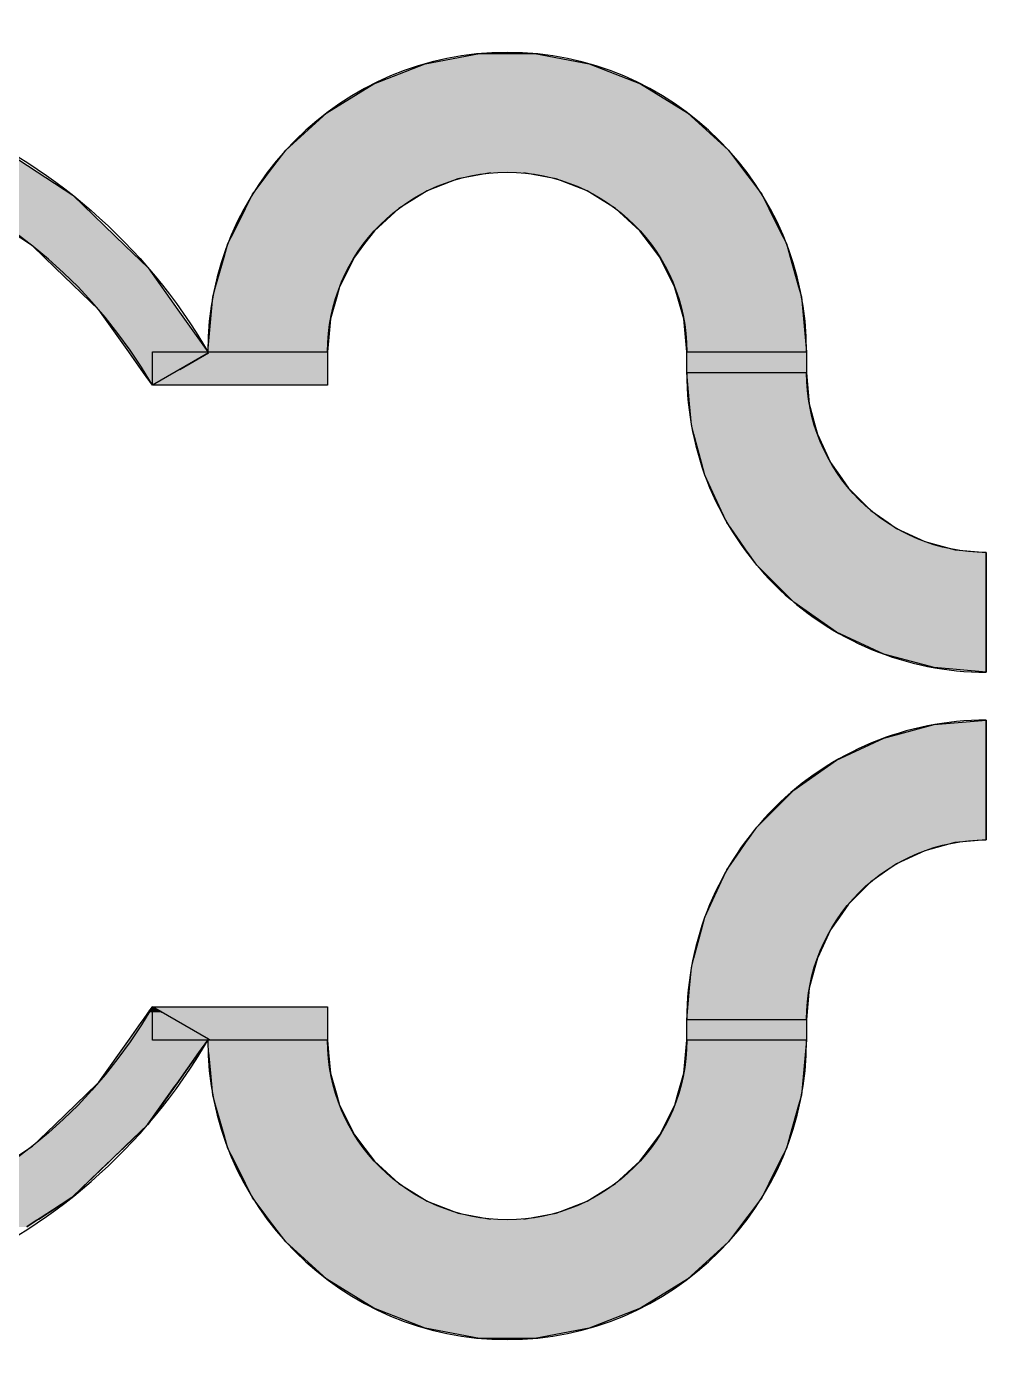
# Model space of a CAD drawing. Extents: x 5 to 22.7, y 3.2 to 9.9.
# Drawn here: x 10.56 to 14.57, y 4.27 to 9.86 of the extents above; entities that cross this region are included whole.
import ezdxf

# ---------------------------------------------------------------- set-up
doc = ezdxf.new("R2010")
doc.units = 0
doc.layers.get('0').update_dxf_attribs({"linetype": 'CONTINUOUS'})
doc.layers.add('COND', color=3, linetype='CONTINUOUS')

# ---------------------------------------------------------------- blocks, each defined once
blk = doc.blocks.new('DIVIDER_CIRCLE_END_3_0_5_7')
at = {"layer": 'COND'}
blk.add_lwpolyline([(0, 0.135), (-0.0001, 0.135), (-0.0001, -0.135), (0, -0.135, 0.767327), (1.1675, 4.2222), (1.1674, 4.2222), (1.0324, 3.9884), (1.0325, 3.9883, -0.767327)], format="xyb", close=True, dxfattribs=at)
blk = doc.blocks.new('DIVIDER_CIRCLE_END_3_0_5_6')
at = {"layer": 'COND'}
blk.add_lwpolyline([(0, 0.25), (-0.0001, 0.25), (-0.0001, -0.25), (0, -0.25, 1), (0, 2.25), (-0.0001, 2.25), (-0.0001, 1.75), (0, 1.75, -1)], format="xyb", close=True, dxfattribs=at)
blk = doc.blocks.new('DIVIDER_CIRCLE_END_3_0_5_5')
at = {"layer": 'COND'}
blk.add_lwpolyline([(0, 0.135), (-0.0001, 0.135), (-0.0001, -0.135), (0, -0.135, 0.767327), (1.1675, 4.2222), (1.1674, 4.2222), (1.0324, 3.9884), (1.0325, 3.9883, -0.767327)], format="xyb", close=True, dxfattribs=at)
blk = doc.blocks.new('DIVIDER_CIRCLE_END_3_0_5_4')
at = {"layer": 'COND'}
blk.add_lwpolyline([(0, 0.25), (-0.0001, 0.25), (-0.0001, -0.25), (0, -0.25, 0.414214), (1.25, 1), (1.25, 1.0001), (0.75, 1.0001), (0.75, 1, -0.414214)], format="xyb", close=True, dxfattribs=at)
blk = doc.blocks.new('DIVIDER_CIRCLE_END_3_0_5_3')
at = {"layer": 'COND'}
blk.add_lwpolyline([(0, 0.25), (-0.0001, 0.25), (-0.0001, -0.25), (0, -0.25, 1), (0, 2.25), (-0.0001, 2.25), (-0.0001, 1.75), (0, 1.75, -1)], format="xyb", close=True, dxfattribs=at)
blk = doc.blocks.new('DIVIDER_CIRCLE_END_3_0_5_2')
at = {"layer": 'COND'}
blk.add_lwpolyline([(0, 0.25), (-0.0001, 0.25), (-0.0001, -0.25), (0, -0.25, 0.414214), (1.25, 1), (1.25, 1.0001), (0.75, 1.0001), (0.75, 1, -0.414214)], format="xyb", close=True, dxfattribs=at)
blk = doc.blocks.new('*U10')
at = {"linetype": 'CONTINUOUS'}
for p, q in [((12.2252, 9.7019), (12.4518, 9.7443)), ((12.4518, 9.7443), (12.6825, 9.7443)), ((12.6825, 9.7443), (12.6825, 9.7443)), ((12.6825, 9.7443), (12.9092, 9.7019)), ((12.0101, 9.6186), (12.2251, 9.7019)), ((12.2251, 9.7019), (12.2252, 9.7019)), ((12.9092, 9.7019), (12.9093, 9.7019)), ((12.9093, 9.7019), (13.1243, 9.6186)), ((11.8139, 9.4971), (12.01, 9.6185)), ((12.01, 9.6185), (12.0101, 9.6186)), ((13.1243, 9.6186), (13.1244, 9.6185)), ((13.1244, 9.6185), (13.3205, 9.4971)), ((11.6435, 9.3417), (11.8138, 9.4971)), ((11.8138, 9.4971), (11.8139, 9.4971)), ((13.3205, 9.4971), (13.3205, 9.4971)), ((13.3205, 9.4971), (13.4909, 9.3417)), ((11.5714, 9.2464), (11.6434, 9.3417)), ((11.6434, 9.3417), (11.6435, 9.3417)), ((13.4909, 9.3417), (13.491, 9.3417)), ((13.491, 9.3417), (13.5629, 9.2464)), ((10.5282, 9.3008), (10.7536, 9.1532)), ((11.5145, 9.171), (11.5522, 9.221)), ((11.5522, 9.221), (11.5714, 9.2464)), ((11.5714, 9.2464), (11.5714, 9.2464)), ((12.3619, 9.221), (12.2328, 9.171)), ((12.4979, 9.2464), (12.3619, 9.221)), ((12.7724, 9.221), (12.6364, 9.2464)), ((12.9015, 9.171), (12.7724, 9.221)), ((13.5629, 9.2464), (13.5629, 9.2464)), ((13.5629, 9.2464), (13.5821, 9.221)), ((13.5821, 9.221), (13.6199, 9.171)), ((11.5044, 9.1576), (11.5145, 9.171)), ((12.2328, 9.171), (12.2112, 9.1576)), ((12.923, 9.1577), (12.9015, 9.171)), ((13.6199, 9.171), (13.6299, 9.1577)), ((10.5853, 8.942), (10.2629, 9.1531)), ((10.7536, 9.1532), (10.7538, 9.1531)), ((10.7538, 9.1531), (10.9729, 8.942)), ((11.4747, 9.0981), (11.5044, 9.1576)), ((12.2112, 9.1576), (12.1152, 9.0981)), ((13.0191, 9.0981), (12.923, 9.1577)), ((13.6299, 9.1577), (13.6596, 9.0981)), ((11.4283, 9.0048), (11.4747, 9.0981)), ((12.1152, 9.0981), (12.0129, 9.0048)), ((13.1214, 9.0049), (13.0191, 9.0981)), ((13.6596, 9.0981), (13.706, 9.0049)), ((11.4016, 8.9511), (11.4283, 9.0048)), ((12.0129, 9.0048), (11.9723, 8.9511)), ((13.162, 8.9512), (13.1214, 9.0049)), ((13.706, 9.0049), (13.7328, 8.9512)), ((10.6802, 8.8506), (10.5853, 8.942)), ((10.9729, 8.942), (11.0678, 8.8506)), ((11.3854, 8.8944), (11.4016, 8.9511)), ((11.9723, 8.9511), (11.9295, 8.8944)), ((13.2048, 8.8944), (13.162, 8.9512)), ((13.7328, 8.9512), (13.7489, 8.8944)), ((11.3502, 8.7705), (11.3854, 8.8944)), ((11.9295, 8.8944), (11.8678, 8.7705)), ((13.2665, 8.7705), (13.2048, 8.8944)), ((13.7489, 8.8944), (13.7842, 8.7705)), ((10.8631, 8.6745), (10.6802, 8.8506)), ((11.0678, 8.8506), (11.1927, 8.6745)), ((11.3299, 8.6373), (11.3385, 8.7292)), ((11.3385, 8.7292), (11.3502, 8.7705)), ((11.8561, 8.7292), (11.8299, 8.6373)), ((11.8678, 8.7705), (11.8561, 8.7292)), ((13.2783, 8.7293), (13.2665, 8.7705)), ((13.3044, 8.6374), (13.2783, 8.7293)), ((13.7842, 8.7705), (13.7959, 8.7293)), ((13.7959, 8.7293), (13.8044, 8.6374)), ((10.9872, 8.4995), (10.8631, 8.6745)), ((11.1927, 8.6745), (11.3169, 8.4995)), ((11.3172, 8.4995), (11.3299, 8.6373)), ((11.8299, 8.6373), (11.8172, 8.4995)), ((13.3172, 8.4996), (13.3044, 8.6374)), ((13.8044, 8.6374), (13.8172, 8.4996)), ((10.9904, 8.495), (10.9872, 8.4995)), ((10.9904, 8.495), (10.9904, 8.495)), ((10.9905, 8.4949), (10.9904, 8.495)), ((10.9905, 8.4949), (10.9905, 8.4949)), ((11.0393, 8.4261), (10.9905, 8.4949)), ((11.2009, 8.4261), (11.3201, 8.4949)), ((11.3201, 8.4949), (11.2009, 8.4261)), ((11.3201, 8.495), (11.3201, 8.495)), ((11.3201, 8.4949), (11.3201, 8.4949)), ((11.8172, 8.4995), (11.8172, 8.495)), ((11.8172, 8.495), (11.8172, 8.4949)), ((11.8172, 8.4949), (11.8172, 8.4261)), ((13.3172, 8.4995), (13.3172, 8.4996)), ((13.3172, 8.4119), (13.3172, 8.4995)), ((13.8172, 8.4996), (13.8172, 8.4995)), ((13.8172, 8.4995), (13.8172, 8.4119)), ((11.0494, 8.4119), (11.0393, 8.4261)), ((11.0494, 8.4118), (11.0494, 8.4119)), ((11.0862, 8.36), (11.0494, 8.4118)), ((11.1762, 8.4118), (11.1763, 8.4119)), ((11.1763, 8.4119), (11.1762, 8.4118)), ((11.8172, 8.4261), (11.8172, 8.4119)), ((11.8172, 8.4119), (11.8172, 8.4118)), ((11.8172, 8.4118), (11.8172, 8.36)), ((13.3172, 8.4118), (13.3172, 8.4119)), ((13.3286, 8.2816), (13.3172, 8.4118)), ((13.8172, 8.4119), (13.8172, 8.4118)), ((13.8172, 8.4118), (13.8286, 8.2816)), ((11.0863, 8.3599), (11.0862, 8.36)), ((11.8172, 8.36), (11.8172, 8.3599)), ((13.3362, 8.1947), (13.3286, 8.2816)), ((13.8286, 8.2816), (13.8518, 8.1947)), ((13.3468, 8.1553), (13.3362, 8.1947)), ((13.8518, 8.1947), (13.8624, 8.1553)), ((13.3785, 8.0368), (13.3468, 8.1553)), ((13.8624, 8.1553), (13.9177, 8.0368)), ((13.3926, 7.9843), (13.3785, 8.0368)), ((13.9177, 8.0368), (13.9545, 7.9843)), ((13.418, 7.9297), (13.3926, 7.9843)), ((13.9545, 7.9843), (13.9927, 7.9297)), ((13.4611, 7.8372), (13.418, 7.9297)), ((13.9927, 7.9297), (14.0851, 7.8372)), ((13.4847, 7.7868), (13.4611, 7.8372)), ((14.0851, 7.8372), (14.1572, 7.7868)), ((13.5018, 7.7623), (13.4847, 7.7868)), ((14.1572, 7.7868), (14.1922, 7.7623)), ((13.5405, 7.707), (13.5018, 7.7623)), ((14.1922, 7.7623), (14.3107, 7.707)), ((13.5642, 7.6732), (13.5405, 7.707)), ((13.5722, 7.6618), (13.5642, 7.6732)), ((13.6097, 7.6083), (13.5722, 7.6618)), ((14.3107, 7.707), (14.437, 7.6732)), ((14.437, 7.6732), (14.5673, 7.6618)), ((14.5673, 7.6618), (14.5673, 7.6083)), ((13.7637, 7.4542), (13.6097, 7.6083)), ((14.5673, 7.6083), (14.5673, 7.4542)), ((13.9422, 7.3292), (13.7637, 7.4542)), ((14.5673, 7.4542), (14.5673, 7.3292)), ((14.1397, 7.2372), (13.9422, 7.3292)), ((14.5673, 7.3292), (14.5673, 7.2372)), ((14.3502, 7.1808), (14.1397, 7.2372)), ((14.5673, 7.2372), (14.5673, 7.1808)), ((14.5673, 7.1618), (14.3502, 7.1808)), ((14.5673, 7.1808), (14.5673, 7.1618)), ((14.1396, 6.8864), (14.3501, 6.9428)), ((14.3501, 6.9428), (14.5672, 6.9618)), ((14.5673, 6.9618), (14.5673, 6.9428)), ((14.5673, 6.9428), (14.5673, 6.8864)), ((13.9422, 6.7943), (14.1396, 6.8864)), ((14.5673, 6.8864), (14.5673, 6.7943)), ((13.7637, 6.6693), (13.9422, 6.7943)), ((14.5673, 6.7943), (14.5673, 6.6693)), ((13.6096, 6.5152), (13.7637, 6.6693)), ((14.5673, 6.6693), (14.5673, 6.5152)), ((13.5722, 6.4618), (13.6096, 6.5152)), ((14.5673, 6.5152), (14.5673, 6.4618)), ((13.5405, 6.4166), (13.5642, 6.4504)), ((13.5642, 6.4504), (13.5722, 6.4618)), ((14.4369, 6.4504), (14.3107, 6.4166)), ((14.5672, 6.4618), (14.4369, 6.4504)), ((13.5018, 6.3613), (13.5405, 6.4166)), ((14.3107, 6.4166), (14.1922, 6.3613)), ((13.4611, 6.2863), (13.4846, 6.3367)), ((13.4846, 6.3367), (13.5018, 6.3613)), ((14.1571, 6.3367), (14.0851, 6.2863)), ((14.1922, 6.3613), (14.1571, 6.3367)), ((13.418, 6.1939), (13.4611, 6.2863)), ((14.0851, 6.2863), (13.9926, 6.1939)), ((13.3925, 6.1393), (13.418, 6.1939)), ((13.9926, 6.1939), (13.9544, 6.1393)), ((13.3785, 6.0867), (13.3925, 6.1393)), ((13.9544, 6.1393), (13.9176, 6.0867)), ((13.3467, 5.9682), (13.3785, 6.0867)), ((13.9176, 6.0867), (13.8624, 5.9682)), ((13.3286, 5.842), (13.3362, 5.9288)), ((13.3362, 5.9288), (13.3467, 5.9682)), ((13.8518, 5.9288), (13.8286, 5.842)), ((13.8624, 5.9682), (13.8518, 5.9288)), ((13.3172, 5.7117), (13.3286, 5.842)), ((13.8286, 5.842), (13.8172, 5.7117)), ((11.0718, 5.7446), (11.0862, 5.7648)), ((11.0863, 5.7649), (11.0865, 5.7648)), ((11.8172, 5.7649), (11.8172, 5.7648)), ((11.8172, 5.7648), (11.8172, 5.7446)), ((11.0393, 5.6987), (11.0485, 5.7117)), ((11.0485, 5.7117), (11.07, 5.742)), ((11.07, 5.742), (11.0718, 5.7446)), ((11.126, 5.742), (11.1215, 5.7446)), ((11.1215, 5.7446), (11.126, 5.742)), ((11.8172, 5.7446), (11.8172, 5.742)), ((11.8172, 5.742), (11.8172, 5.7117)), ((11.8172, 5.7117), (11.8172, 5.6987)), ((13.3172, 5.6253), (13.3172, 5.7117)), ((13.8172, 5.7117), (13.8172, 5.6253)), ((10.9905, 5.6299), (11.0393, 5.6987)), ((11.8172, 5.6987), (11.8172, 5.6299)), ((10.8631, 5.4503), (10.9904, 5.6298)), ((10.9904, 5.6298), (10.9905, 5.6299)), ((11.3201, 5.6298), (11.1927, 5.4503)), ((11.2806, 5.5736), (11.3172, 5.6249)), ((11.3172, 5.6252), (11.3172, 5.6253)), ((11.3174, 5.6252), (11.3172, 5.6249)), ((11.3172, 5.6249), (11.3172, 5.6252)), ((11.3172, 5.6249), (11.3174, 5.6252)), ((11.3281, 5.6253), (11.3203, 5.6298)), ((11.8172, 5.6299), (11.8172, 5.6298)), ((11.8172, 5.6298), (11.8172, 5.6253)), ((11.8172, 5.6253), (11.8172, 5.6252)), ((11.8172, 5.6252), (11.8172, 5.6249)), ((11.8172, 5.6249), (11.822, 5.5736)), ((13.3044, 5.4875), (13.3172, 5.6253)), ((13.8172, 5.6253), (13.8044, 5.4875)), ((11.1878, 5.4434), (11.2806, 5.5736)), ((11.2806, 5.5736), (11.1878, 5.4434)), ((11.33, 5.4874), (11.322, 5.5736)), ((11.822, 5.5736), (11.83, 5.4874)), ((11.3385, 5.3955), (11.33, 5.4874)), ((11.83, 5.4874), (11.8561, 5.3955)), ((13.2783, 5.3956), (13.3044, 5.4875)), ((13.8044, 5.4875), (13.7959, 5.3956)), ((10.6785, 5.2725), (10.8558, 5.4434)), ((10.8558, 5.4434), (10.8631, 5.4503)), ((10.8558, 5.4434), (10.8558, 5.4434)), ((11.1878, 5.4434), (11.066, 5.2725)), ((11.0672, 5.2742), (11.1805, 5.4331)), ((11.1805, 5.4331), (11.0678, 5.2742)), ((11.1878, 5.4434), (11.1805, 5.4331)), ((11.1805, 5.4331), (11.1878, 5.4434)), ((11.1927, 5.4503), (11.1878, 5.4434)), ((11.1878, 5.4434), (11.1878, 5.4434)), ((11.3502, 5.3543), (11.3385, 5.3955)), ((11.8561, 5.3955), (11.8678, 5.3543)), ((13.2666, 5.3544), (13.2783, 5.3956)), ((13.7959, 5.3956), (13.7842, 5.3544)), ((11.3855, 5.2304), (11.3502, 5.3543)), ((11.8678, 5.3543), (11.9295, 5.2304)), ((13.2049, 5.2305), (13.2666, 5.3544)), ((13.7842, 5.3544), (13.7489, 5.2305)), ((10.5854, 5.1828), (10.6785, 5.2725)), ((10.9636, 5.1736), (11.0646, 5.2706)), ((11.0646, 5.2706), (10.9636, 5.1736)), ((11.066, 5.2725), (10.9729, 5.1828)), ((11.0646, 5.2706), (11.066, 5.2725)), ((11.066, 5.2725), (11.0646, 5.2706)), ((11.0678, 5.2742), (11.066, 5.2725)), ((11.066, 5.2725), (11.0672, 5.2742)), ((11.4016, 5.1736), (11.3855, 5.2304)), ((11.9295, 5.2304), (11.9724, 5.1736)), ((13.1621, 5.1737), (13.2049, 5.2305)), ((13.7489, 5.2305), (13.7328, 5.1737)), ((10.4822, 5.1153), (10.5854, 5.1828)), ((10.9729, 5.1828), (10.9028, 5.1153)), ((10.9598, 5.17), (10.9242, 5.1358)), ((10.9242, 5.1358), (10.9598, 5.17)), ((10.9636, 5.1736), (10.9598, 5.17)), ((10.9598, 5.17), (10.9636, 5.1736)), ((11.4284, 5.1199), (11.4016, 5.1736)), ((11.9724, 5.1736), (12.0129, 5.1199)), ((13.1215, 5.12), (13.1621, 5.1737)), ((13.7328, 5.1737), (13.7061, 5.12)), ((10.9028, 5.1153), (10.7531, 4.9716)), ((10.7532, 4.9717), (10.8992, 5.1118)), ((10.8992, 5.1118), (10.7538, 4.9717)), ((10.9028, 5.1153), (10.8992, 5.1118)), ((10.8992, 5.1118), (10.9028, 5.1153)), ((10.9028, 5.1153), (10.9242, 5.1358)), ((10.9242, 5.1358), (10.9028, 5.1153)), ((10.9028, 5.1153), (10.9028, 5.1153)), ((11.4748, 5.0267), (11.4284, 5.1199)), ((12.0129, 5.1199), (12.1152, 5.0267)), ((13.0192, 5.0267), (13.1215, 5.12)), ((13.7061, 5.12), (13.6596, 5.0267)), ((11.5044, 4.9672), (11.4748, 5.0267)), ((12.1152, 5.0267), (12.2114, 4.9672)), ((12.9231, 4.9672), (13.0192, 5.0267)), ((13.6596, 5.0267), (13.63, 4.9672)), ((10.7519, 4.9705), (10.5617, 4.846)), ((10.6114, 4.8784), (10.7503, 4.9689)), ((10.7503, 4.9689), (10.6114, 4.8784)), ((10.7503, 4.9689), (10.7519, 4.9705)), ((10.7519, 4.9705), (10.7503, 4.9689)), ((10.7536, 4.9716), (10.7519, 4.9705)), ((10.7519, 4.9705), (10.7531, 4.9716)), ((10.7531, 4.9716), (10.7519, 4.9705)), ((10.7531, 4.9716), (10.7532, 4.9717)), ((10.7538, 4.9717), (10.7536, 4.9716)), ((11.5145, 4.9538), (11.5044, 4.9672)), ((11.5522, 4.9038), (11.5145, 4.9538)), ((12.2114, 4.9672), (12.2329, 4.9538)), ((12.2329, 4.9538), (12.362, 4.9038)), ((12.7725, 4.9039), (12.9015, 4.9539)), ((12.9015, 4.9539), (12.9231, 4.9672)), ((13.6199, 4.9539), (13.5821, 4.9039)), ((13.63, 4.9672), (13.6199, 4.9539)), ((10.5617, 4.846), (10.5888, 4.8636)), ((10.5888, 4.8636), (10.5617, 4.846)), ((10.6043, 4.8738), (10.5888, 4.8636)), ((10.5888, 4.8636), (10.6043, 4.8738)), ((10.6114, 4.8784), (10.6043, 4.8738)), ((10.6043, 4.8738), (10.6114, 4.8784)), ((11.5714, 4.8784), (11.5522, 4.9038)), ((11.5714, 4.8784), (11.5714, 4.8784)), ((11.6434, 4.7831), (11.5714, 4.8784)), ((12.362, 4.9038), (12.498, 4.8784)), ((12.6364, 4.8784), (12.7725, 4.9039)), ((13.5629, 4.8784), (13.491, 4.7831)), ((13.5821, 4.9039), (13.5629, 4.8784)), ((13.5629, 4.8784), (13.5629, 4.8784)), ((10.5617, 4.846), (10.5617, 4.846)), ((11.6434, 4.7831), (11.6434, 4.7831)), ((11.8139, 4.6277), (11.6434, 4.7831)), ((13.4909, 4.7831), (13.3205, 4.6277)), ((13.491, 4.7831), (13.4909, 4.7831)), ((11.8139, 4.6277), (11.8139, 4.6277)), ((12.01, 4.5063), (11.8139, 4.6277)), ((13.3204, 4.6277), (13.1244, 4.5063)), ((13.3205, 4.6277), (13.3204, 4.6277)), ((12.01, 4.5062), (12.01, 4.5063)), ((12.2251, 4.4229), (12.01, 4.5062)), ((13.1243, 4.5062), (12.9093, 4.4229)), ((13.1244, 4.5063), (13.1243, 4.5062)), ((12.2251, 4.4229), (12.2251, 4.4229)), ((12.4518, 4.3805), (12.2251, 4.4229)), ((12.9092, 4.4229), (12.6826, 4.3805)), ((12.9093, 4.4229), (12.9092, 4.4229)), ((12.4519, 4.3805), (12.4518, 4.3805)), ((12.6826, 4.3805), (12.4519, 4.3805))]:
    blk.add_line(p, q, dxfattribs=at)
at = {"linetype": 'CONTINUOUS', "extrusion": (0, 0, -1)}
for points in [[(-12.4518, 9.7443), (-12.9092, 9.7019), (-12.2252, 9.7019)], [(-12.6825, 9.7443), (-12.6825, 9.7443), (-12.4518, 9.7443)], [(-12.4518, 9.7443), (-12.6825, 9.7443), (-12.9092, 9.7019)], [(-12.2251, 9.7019), (-13.1243, 9.6186), (-12.0101, 9.6186)], [(-12.2252, 9.7019), (-12.9093, 9.7019), (-12.2251, 9.7019)], [(-12.2251, 9.7019), (-12.9093, 9.7019), (-13.1243, 9.6186)], [(-12.2252, 9.7019), (-12.9092, 9.7019), (-12.9093, 9.7019)], [(-12.01, 9.6185), (-13.3205, 9.4971), (-11.8139, 9.4971)], [(-12.0101, 9.6186), (-13.1244, 9.6185), (-12.01, 9.6185)], [(-12.01, 9.6185), (-13.1244, 9.6185), (-13.3205, 9.4971)], [(-12.0101, 9.6186), (-13.1243, 9.6186), (-13.1244, 9.6185)], [(-11.8138, 9.4971), (-13.4909, 9.3417), (-11.6435, 9.3417)], [(-11.8139, 9.4971), (-13.3205, 9.4971), (-11.8138, 9.4971)], [(-11.8138, 9.4971), (-13.3205, 9.4971), (-13.4909, 9.3417)], [(-11.8139, 9.4971), (-13.3205, 9.4971), (-13.3205, 9.4971)], [(-11.6434, 9.3417), (-13.5629, 9.2464), (-11.5714, 9.2464)], [(-11.6435, 9.3417), (-13.491, 9.3417), (-11.6434, 9.3417)], [(-11.6434, 9.3417), (-13.491, 9.3417), (-13.5629, 9.2464)], [(-11.6435, 9.3417), (-13.4909, 9.3417), (-13.491, 9.3417)], [(-9.9065, 9.3008), (-10.7536, 9.1532), (-10.2627, 9.1532)], [(-9.9065, 9.3008), (-10.5282, 9.3008), (-10.7536, 9.1532)], [(-11.5522, 9.221), (-12.2328, 9.171), (-11.5145, 9.171)], [(-11.5714, 9.2464), (-12.3619, 9.221), (-11.5522, 9.221)], [(-11.5522, 9.221), (-12.3619, 9.221), (-12.2328, 9.171)], [(-11.5714, 9.2464), (-12.4979, 9.2464), (-11.5714, 9.2464)], [(-11.5714, 9.2464), (-12.6363, 9.2464), (-12.4979, 9.2464)], [(-11.5714, 9.2464), (-12.4979, 9.2464), (-12.3619, 9.221)], [(-12.6363, 9.2464), (-13.5629, 9.2464), (-12.6364, 9.2464)], [(-12.6363, 9.2464), (-13.5629, 9.2464), (-13.5629, 9.2464)], [(-12.6364, 9.2464), (-13.5821, 9.221), (-12.7724, 9.221)], [(-12.6364, 9.2464), (-13.5629, 9.2464), (-13.5821, 9.221)], [(-12.7724, 9.221), (-13.6199, 9.171), (-12.9015, 9.171)], [(-12.7724, 9.221), (-13.5821, 9.221), (-13.6199, 9.171)], [(-11.5145, 9.171), (-12.2112, 9.1576), (-11.5044, 9.1576)], [(-11.5145, 9.171), (-12.2328, 9.171), (-12.2112, 9.1576)], [(-12.9015, 9.171), (-13.6299, 9.1577), (-12.923, 9.1577)], [(-12.9015, 9.171), (-13.6199, 9.171), (-13.6299, 9.1577)], [(-10.2627, 9.1532), (-10.7538, 9.1531), (-10.2629, 9.1531)], [(-10.2627, 9.1532), (-10.7536, 9.1532), (-10.7538, 9.1531)], [(-10.2629, 9.1531), (-10.9729, 8.942), (-10.5853, 8.942)], [(-10.2629, 9.1531), (-10.7538, 9.1531), (-10.9729, 8.942)], [(-11.5044, 9.1576), (-12.1152, 9.0981), (-11.4747, 9.0981)], [(-11.5044, 9.1576), (-12.2112, 9.1576), (-12.1152, 9.0981)], [(-12.923, 9.1577), (-13.6596, 9.0981), (-13.0191, 9.0981)], [(-12.923, 9.1577), (-13.6299, 9.1577), (-13.6596, 9.0981)], [(-11.4747, 9.0981), (-12.0129, 9.0048), (-11.4283, 9.0048)], [(-11.4747, 9.0981), (-12.1152, 9.0981), (-12.0129, 9.0048)], [(-13.0191, 9.0981), (-13.706, 9.0049), (-13.1214, 9.0049)], [(-13.0191, 9.0981), (-13.6596, 9.0981), (-13.706, 9.0049)], [(-11.4283, 9.0048), (-11.9723, 8.9511), (-11.4016, 8.9511)], [(-11.4283, 9.0048), (-12.0129, 9.0048), (-11.9723, 8.9511)], [(-13.1214, 9.0049), (-13.7328, 8.9512), (-13.162, 8.9512)], [(-13.1214, 9.0049), (-13.706, 9.0049), (-13.7328, 8.9512)], [(-10.5853, 8.942), (-11.0678, 8.8506), (-10.6802, 8.8506)], [(-10.5853, 8.942), (-10.9729, 8.942), (-11.0678, 8.8506)], [(-11.4016, 8.9511), (-11.9295, 8.8944), (-11.3854, 8.8944)], [(-11.4016, 8.9511), (-11.9723, 8.9511), (-11.9295, 8.8944)], [(-13.162, 8.9512), (-13.7489, 8.8944), (-13.2048, 8.8944)], [(-13.162, 8.9512), (-13.7328, 8.9512), (-13.7489, 8.8944)], [(-11.3854, 8.8944), (-11.8678, 8.7705), (-11.3502, 8.7705)], [(-11.3854, 8.8944), (-11.9295, 8.8944), (-11.8678, 8.7705)], [(-13.2048, 8.8944), (-13.7842, 8.7705), (-13.2665, 8.7705)], [(-13.2048, 8.8944), (-13.7489, 8.8944), (-13.7842, 8.7705)], [(-10.6802, 8.8506), (-11.1927, 8.6745), (-10.8631, 8.6745)], [(-10.6802, 8.8506), (-11.0678, 8.8506), (-11.1927, 8.6745)], [(-11.3385, 8.7292), (-11.8299, 8.6373), (-11.3299, 8.6373)], [(-11.3502, 8.7705), (-11.8561, 8.7292), (-11.3385, 8.7292)], [(-11.3385, 8.7292), (-11.8561, 8.7292), (-11.8299, 8.6373)], [(-11.3502, 8.7705), (-11.8678, 8.7705), (-11.8561, 8.7292)], [(-13.2665, 8.7705), (-13.7959, 8.7293), (-13.2783, 8.7293)], [(-13.2665, 8.7705), (-13.7842, 8.7705), (-13.7959, 8.7293)], [(-13.2783, 8.7293), (-13.8044, 8.6374), (-13.3044, 8.6374)], [(-13.2783, 8.7293), (-13.7959, 8.7293), (-13.8044, 8.6374)], [(-10.8631, 8.6745), (-11.3169, 8.4995), (-10.9872, 8.4995)], [(-10.8631, 8.6745), (-11.1927, 8.6745), (-11.3169, 8.4995)], [(-11.3299, 8.6373), (-11.8172, 8.4995), (-11.3172, 8.4995)], [(-11.3299, 8.6373), (-11.8299, 8.6373), (-11.8172, 8.4995)], [(-13.3044, 8.6374), (-13.8172, 8.4996), (-13.3172, 8.4996)], [(-13.3044, 8.6374), (-13.8044, 8.6374), (-13.8172, 8.4996)], [(-10.9872, 8.4995), (-11.3201, 8.495), (-10.9904, 8.495)], [(-10.9872, 8.4995), (-11.3169, 8.4995), (-11.3201, 8.495)], [(-10.9904, 8.495), (-11.3201, 8.495), (-10.9904, 8.495)], [(-10.9904, 8.495), (-11.3201, 8.495), (-11.3201, 8.495)], [(-10.9904, 8.495), (-11.3201, 8.4949), (-10.9905, 8.4949)], [(-10.9904, 8.495), (-11.3201, 8.495), (-11.3201, 8.4949)], [(-10.9905, 8.4949), (-11.3201, 8.4949), (-10.9905, 8.4949)], [(-10.9905, 8.4949), (-11.3201, 8.4949), (-11.3201, 8.4949)], [(-10.9905, 8.4949), (-11.2009, 8.4261), (-11.0393, 8.4261)], [(-10.9905, 8.4949), (-11.3201, 8.4949), (-11.2009, 8.4261)], [(-11.3201, 8.4949), (-11.8172, 8.4261), (-11.2009, 8.4261)], [(-11.3175, 8.4995), (-11.8172, 8.495), (-11.3201, 8.495)], [(-11.3175, 8.4995), (-11.8172, 8.4995), (-11.8172, 8.495)], [(-11.3201, 8.495), (-11.8172, 8.4949), (-11.3201, 8.4949)], [(-11.3201, 8.495), (-11.8172, 8.495), (-11.8172, 8.4949)], [(-11.3201, 8.4949), (-11.8172, 8.4949), (-11.8172, 8.4261)], [(-13.3172, 8.4996), (-13.8172, 8.4995), (-13.3172, 8.4995)], [(-13.3172, 8.4996), (-13.8172, 8.4996), (-13.8172, 8.4995)], [(-13.3172, 8.4995), (-13.8172, 8.4119), (-13.3172, 8.4119)], [(-13.3172, 8.4995), (-13.8172, 8.4995), (-13.8172, 8.4119)], [(-11.0393, 8.4261), (-11.1763, 8.4119), (-11.0494, 8.4119)], [(-11.0393, 8.4261), (-11.2009, 8.4261), (-11.1763, 8.4119)], [(-11.0494, 8.4119), (-11.1762, 8.4118), (-11.0494, 8.4118)], [(-11.0494, 8.4119), (-11.1763, 8.4119), (-11.1762, 8.4118)], [(-11.0494, 8.4118), (-11.0865, 8.36), (-11.0862, 8.36)], [(-11.0494, 8.4118), (-11.1762, 8.4118), (-11.0865, 8.36)], [(-11.1762, 8.4118), (-11.8172, 8.36), (-11.0865, 8.36)], [(-11.1763, 8.4119), (-11.8172, 8.4118), (-11.1762, 8.4118)], [(-11.1762, 8.4118), (-11.8172, 8.4118), (-11.8172, 8.36)], [(-11.2009, 8.4261), (-11.8172, 8.4119), (-11.1763, 8.4119)], [(-11.1763, 8.4119), (-11.8172, 8.4119), (-11.8172, 8.4118)], [(-11.2009, 8.4261), (-11.8172, 8.4261), (-11.8172, 8.4119)], [(-13.3172, 8.4119), (-13.8172, 8.4118), (-13.3172, 8.4118)], [(-13.3172, 8.4119), (-13.8172, 8.4119), (-13.8172, 8.4118)], [(-13.3172, 8.4118), (-13.8286, 8.2816), (-13.3286, 8.2816)], [(-13.3172, 8.4118), (-13.8172, 8.4118), (-13.8286, 8.2816)], [(-11.0862, 8.36), (-11.0865, 8.36), (-11.0863, 8.3599)], [(-11.0865, 8.36), (-11.8172, 8.3599), (-11.0863, 8.3599)], [(-11.0865, 8.36), (-11.8172, 8.36), (-11.8172, 8.3599)], [(-13.3286, 8.2816), (-13.8518, 8.1947), (-13.3362, 8.1947)], [(-13.3286, 8.2816), (-13.8286, 8.2816), (-13.8518, 8.1947)], [(-13.3362, 8.1947), (-13.8624, 8.1553), (-13.3468, 8.1553)], [(-13.3362, 8.1947), (-13.8518, 8.1947), (-13.8624, 8.1553)], [(-13.3468, 8.1553), (-13.9177, 8.0368), (-13.3785, 8.0368)], [(-13.3468, 8.1553), (-13.8624, 8.1553), (-13.9177, 8.0368)], [(-13.3785, 8.0368), (-13.9545, 7.9843), (-13.3926, 7.9843)], [(-13.3785, 8.0368), (-13.9177, 8.0368), (-13.9545, 7.9843)], [(-13.3926, 7.9843), (-13.9927, 7.9297), (-13.418, 7.9297)], [(-13.3926, 7.9843), (-13.9545, 7.9843), (-13.9927, 7.9297)], [(-13.418, 7.9297), (-14.0851, 7.8372), (-13.4611, 7.8372)], [(-13.418, 7.9297), (-13.9927, 7.9297), (-14.0851, 7.8372)], [(-13.4611, 7.8372), (-14.1572, 7.7868), (-13.4847, 7.7868)], [(-13.4611, 7.8372), (-14.0851, 7.8372), (-14.1572, 7.7868)], [(-13.4847, 7.7868), (-14.1922, 7.7623), (-13.5018, 7.7623)], [(-13.4847, 7.7868), (-14.1572, 7.7868), (-14.1922, 7.7623)], [(-13.5018, 7.7623), (-14.3107, 7.707), (-13.5405, 7.707)], [(-13.5018, 7.7623), (-14.1922, 7.7623), (-14.3107, 7.707)], [(-13.5405, 7.707), (-14.437, 7.6732), (-13.5642, 7.6732)], [(-13.5405, 7.707), (-14.3107, 7.707), (-14.437, 7.6732)], [(-13.5642, 7.6732), (-14.5673, 7.6618), (-13.5722, 7.6618)], [(-13.5642, 7.6732), (-14.437, 7.6732), (-14.5673, 7.6618)], [(-13.5722, 7.6618), (-14.5673, 7.6083), (-13.6097, 7.6083)], [(-13.5722, 7.6618), (-14.5673, 7.6618), (-14.5673, 7.6083)], [(-13.6097, 7.6083), (-14.5673, 7.4542), (-13.7637, 7.4542)], [(-13.6097, 7.6083), (-14.5673, 7.6083), (-14.5673, 7.4542)], [(-13.7637, 7.4542), (-14.5673, 7.3292), (-13.9422, 7.3292)], [(-13.7637, 7.4542), (-14.5673, 7.4542), (-14.5673, 7.3292)], [(-13.9422, 7.3292), (-14.5673, 7.2372), (-14.1397, 7.2372)], [(-13.9422, 7.3292), (-14.5673, 7.3292), (-14.5673, 7.2372)], [(-14.1397, 7.2372), (-14.5673, 7.1808), (-14.3502, 7.1808)], [(-14.1397, 7.2372), (-14.5673, 7.2372), (-14.5673, 7.1808)], [(-14.3502, 7.1808), (-14.5673, 7.1808), (-14.5673, 7.1618)], [(-14.3501, 6.9428), (-14.5673, 6.8864), (-14.1396, 6.8864)], [(-14.5672, 6.9618), (-14.5673, 6.9428), (-14.3501, 6.9428)], [(-14.3501, 6.9428), (-14.5673, 6.9428), (-14.5673, 6.8864)], [(-14.5672, 6.9618), (-14.5673, 6.9618), (-14.5673, 6.9428)], [(-14.1396, 6.8864), (-14.5673, 6.7943), (-13.9422, 6.7943)], [(-14.1396, 6.8864), (-14.5673, 6.8864), (-14.5673, 6.7943)], [(-13.9422, 6.7943), (-14.5673, 6.6693), (-13.7637, 6.6693)], [(-13.9422, 6.7943), (-14.5673, 6.7943), (-14.5673, 6.6693)], [(-13.7637, 6.6693), (-14.5673, 6.5152), (-13.6096, 6.5152)], [(-13.7637, 6.6693), (-14.5673, 6.6693), (-14.5673, 6.5152)], [(-13.6096, 6.5152), (-14.5673, 6.4618), (-13.5722, 6.4618)], [(-13.6096, 6.5152), (-14.5673, 6.5152), (-14.5673, 6.4618)], [(-13.5642, 6.4504), (-14.3107, 6.4166), (-13.5405, 6.4166)], [(-13.5722, 6.4618), (-14.4369, 6.4504), (-13.5642, 6.4504)], [(-13.5642, 6.4504), (-14.4369, 6.4504), (-14.3107, 6.4166)], [(-13.5722, 6.4618), (-14.5672, 6.4618), (-14.4369, 6.4504)], [(-13.5405, 6.4166), (-14.1922, 6.3613), (-13.5018, 6.3613)], [(-13.5405, 6.4166), (-14.3107, 6.4166), (-14.1922, 6.3613)], [(-13.4846, 6.3367), (-14.0851, 6.2863), (-13.4611, 6.2863)], [(-13.5018, 6.3613), (-14.1571, 6.3367), (-13.4846, 6.3367)], [(-13.4846, 6.3367), (-14.1571, 6.3367), (-14.0851, 6.2863)], [(-13.5018, 6.3613), (-14.1922, 6.3613), (-14.1571, 6.3367)], [(-13.4611, 6.2863), (-13.9926, 6.1939), (-13.418, 6.1939)], [(-13.4611, 6.2863), (-14.0851, 6.2863), (-13.9926, 6.1939)], [(-13.418, 6.1939), (-13.9544, 6.1393), (-13.3925, 6.1393)], [(-13.418, 6.1939), (-13.9926, 6.1939), (-13.9544, 6.1393)], [(-13.3925, 6.1393), (-13.9176, 6.0867), (-13.3785, 6.0867)], [(-13.3925, 6.1393), (-13.9544, 6.1393), (-13.9176, 6.0867)], [(-13.3785, 6.0867), (-13.8624, 5.9682), (-13.3467, 5.9682)], [(-13.3785, 6.0867), (-13.9176, 6.0867), (-13.8624, 5.9682)], [(-13.3362, 5.9288), (-13.8286, 5.842), (-13.3286, 5.842)], [(-13.3467, 5.9682), (-13.8518, 5.9288), (-13.3362, 5.9288)], [(-13.3362, 5.9288), (-13.8518, 5.9288), (-13.8286, 5.842)], [(-13.3467, 5.9682), (-13.8624, 5.9682), (-13.8518, 5.9288)], [(-13.3286, 5.842), (-13.8172, 5.7117), (-13.3172, 5.7117)], [(-13.3286, 5.842), (-13.8286, 5.842), (-13.8172, 5.7117)], [(-11.0862, 5.7648), (-11.1215, 5.7446), (-11.0718, 5.7446)], [(-11.0863, 5.7649), (-11.0865, 5.7648), (-11.0862, 5.7648)], [(-11.0862, 5.7648), (-11.0865, 5.7648), (-11.1215, 5.7446)], [(-11.0863, 5.7649), (-11.8172, 5.7648), (-11.0865, 5.7648)], [(-11.0863, 5.7649), (-11.8172, 5.7649), (-11.8172, 5.7648)], [(-11.0865, 5.7648), (-11.8172, 5.7446), (-11.1215, 5.7446)], [(-11.0865, 5.7648), (-11.8172, 5.7648), (-11.8172, 5.7446)], [(-11.0485, 5.7117), (-11.201, 5.6987), (-11.0393, 5.6987)], [(-11.07, 5.742), (-11.1784, 5.7117), (-11.0485, 5.7117)], [(-11.0485, 5.7117), (-11.1784, 5.7117), (-11.201, 5.6987)], [(-11.0718, 5.7446), (-11.126, 5.742), (-11.07, 5.742)], [(-11.07, 5.742), (-11.126, 5.742), (-11.1784, 5.7117)], [(-11.0718, 5.7446), (-11.1215, 5.7446), (-11.126, 5.742)], [(-11.1215, 5.7446), (-11.8172, 5.742), (-11.126, 5.742)], [(-11.1215, 5.7446), (-11.8172, 5.7446), (-11.8172, 5.742)], [(-11.126, 5.742), (-11.8172, 5.7117), (-11.1784, 5.7117)], [(-11.126, 5.742), (-11.8172, 5.742), (-11.8172, 5.7117)], [(-11.1784, 5.7117), (-11.8172, 5.6987), (-11.201, 5.6987)], [(-11.1784, 5.7117), (-11.8172, 5.7117), (-11.8172, 5.6987)], [(-13.3172, 5.7117), (-13.8172, 5.6253), (-13.3172, 5.6253)], [(-13.3172, 5.7117), (-13.8172, 5.7117), (-13.8172, 5.6253)], [(-11.0393, 5.6987), (-11.3201, 5.6299), (-10.9905, 5.6299)], [(-11.0393, 5.6987), (-11.201, 5.6987), (-11.3201, 5.6299)], [(-11.201, 5.6987), (-11.8172, 5.6299), (-11.3201, 5.6299)], [(-11.201, 5.6987), (-11.8172, 5.6987), (-11.8172, 5.6299)], [(-10.9904, 5.6298), (-11.1927, 5.4503), (-10.8631, 5.4503)], [(-10.9905, 5.6299), (-11.3201, 5.6298), (-10.9904, 5.6298)], [(-10.9904, 5.6298), (-11.3201, 5.6298), (-11.1927, 5.4503)], [(-10.9905, 5.6299), (-11.3201, 5.6299), (-11.3201, 5.6298)], [(-11.3172, 5.6249), (-11.2806, 5.5736), (-11.2806, 5.5736)], [(-11.3172, 5.6253), (-11.3174, 5.6252), (-11.3172, 5.6252)], [(-11.3172, 5.6253), (-11.3175, 5.6253), (-11.3174, 5.6252)], [(-11.3172, 5.6252), (-11.3174, 5.6252), (-11.3172, 5.6249)], [(-11.3174, 5.6252), (-11.8172, 5.6249), (-11.3172, 5.6249)], [(-11.3172, 5.6249), (-11.822, 5.5736), (-11.322, 5.5736)], [(-11.3172, 5.6249), (-11.8172, 5.6249), (-11.822, 5.5736)], [(-11.3175, 5.6253), (-11.8172, 5.6252), (-11.3174, 5.6252)], [(-11.3174, 5.6252), (-11.8172, 5.6252), (-11.8172, 5.6249)], [(-11.3175, 5.6253), (-11.8172, 5.6253), (-11.8172, 5.6252)], [(-11.3201, 5.6299), (-11.8172, 5.6298), (-11.3203, 5.6298)], [(-11.3201, 5.6299), (-11.8172, 5.6299), (-11.8172, 5.6298)], [(-11.3203, 5.6298), (-11.8172, 5.6253), (-11.3281, 5.6253)], [(-11.3203, 5.6298), (-11.8172, 5.6298), (-11.8172, 5.6253)], [(-13.3172, 5.6253), (-13.8044, 5.4875), (-13.3044, 5.4875)], [(-13.3172, 5.6253), (-13.8172, 5.6253), (-13.8044, 5.4875)], [(-11.2806, 5.5736), (-11.1878, 5.4434), (-11.1878, 5.4434)], [(-11.2806, 5.5736), (-11.2806, 5.5736), (-11.1878, 5.4434)], [(-11.322, 5.5736), (-11.83, 5.4874), (-11.33, 5.4874)], [(-11.322, 5.5736), (-11.822, 5.5736), (-11.83, 5.4874)], [(-11.33, 5.4874), (-11.8561, 5.3955), (-11.3385, 5.3955)], [(-11.33, 5.4874), (-11.83, 5.4874), (-11.8561, 5.3955)], [(-13.3044, 5.4875), (-13.7959, 5.3956), (-13.2783, 5.3956)], [(-13.3044, 5.4875), (-13.8044, 5.4875), (-13.7959, 5.3956)], [(-10.8558, 5.4434), (-11.066, 5.2725), (-10.6785, 5.2725)], [(-10.8631, 5.4503), (-11.1878, 5.4434), (-10.8558, 5.4434)], [(-10.8558, 5.4434), (-11.1878, 5.4434), (-10.8558, 5.4434)], [(-10.8558, 5.4434), (-11.1878, 5.4434), (-11.1878, 5.4434)], [(-10.8558, 5.4434), (-11.1878, 5.4434), (-11.066, 5.2725)], [(-10.8631, 5.4503), (-11.1927, 5.4503), (-11.1878, 5.4434)], [(-11.1805, 5.4331), (-11.0678, 5.2742), (-11.0672, 5.2742)], [(-11.1805, 5.4331), (-11.1805, 5.4331), (-11.0678, 5.2742)], [(-11.1878, 5.4434), (-11.1805, 5.4331), (-11.1805, 5.4331)], [(-11.1878, 5.4434), (-11.1878, 5.4434), (-11.1878, 5.4434)], [(-11.3385, 5.3955), (-11.8678, 5.3543), (-11.3502, 5.3543)], [(-11.3385, 5.3955), (-11.8561, 5.3955), (-11.8678, 5.3543)], [(-13.2783, 5.3956), (-13.7842, 5.3544), (-13.2666, 5.3544)], [(-13.2783, 5.3956), (-13.7959, 5.3956), (-13.7842, 5.3544)], [(-11.3502, 5.3543), (-11.9295, 5.2304), (-11.3855, 5.2304)], [(-11.3502, 5.3543), (-11.8678, 5.3543), (-11.9295, 5.2304)], [(-13.2666, 5.3544), (-13.7489, 5.2305), (-13.2049, 5.2305)], [(-13.2666, 5.3544), (-13.7842, 5.3544), (-13.7489, 5.2305)], [(-10.6785, 5.2725), (-10.9729, 5.1828), (-10.5854, 5.1828)], [(-10.6785, 5.2725), (-11.066, 5.2725), (-10.9729, 5.1828)], [(-11.0646, 5.2706), (-10.9636, 5.1736), (-10.9636, 5.1736)], [(-11.0646, 5.2706), (-11.0646, 5.2706), (-10.9636, 5.1736)], [(-11.066, 5.2725), (-11.0646, 5.2706), (-11.0646, 5.2706)], [(-11.066, 5.2725), (-11.066, 5.2725), (-11.0646, 5.2706)], [(-11.0672, 5.2742), (-11.0678, 5.2742), (-11.066, 5.2725)], [(-11.3855, 5.2304), (-11.9724, 5.1736), (-11.4016, 5.1736)], [(-11.3855, 5.2304), (-11.9295, 5.2304), (-11.9724, 5.1736)], [(-13.2049, 5.2305), (-13.7328, 5.1737), (-13.1621, 5.1737)], [(-13.2049, 5.2305), (-13.7489, 5.2305), (-13.7328, 5.1737)], [(-10.5854, 5.1828), (-10.9028, 5.1153), (-10.4822, 5.1153)], [(-10.5854, 5.1828), (-10.9729, 5.1828), (-10.9028, 5.1153)], [(-10.9598, 5.17), (-10.9242, 5.1358), (-10.9242, 5.1358)], [(-10.9636, 5.1736), (-10.9636, 5.1736), (-10.9598, 5.17)], [(-11.4016, 5.1736), (-12.0129, 5.1199), (-11.4284, 5.1199)], [(-11.4016, 5.1736), (-11.9724, 5.1736), (-12.0129, 5.1199)], [(-13.1621, 5.1737), (-13.7061, 5.12), (-13.1215, 5.12)], [(-13.1621, 5.1737), (-13.7328, 5.1737), (-13.7061, 5.12)], [(-10.4822, 5.1153), (-10.7531, 4.9716), (-10.2628, 4.9716)], [(-10.4822, 5.1153), (-10.9028, 5.1153), (-10.4822, 5.1153)], [(-10.4822, 5.1153), (-10.9028, 5.1153), (-10.9028, 5.1153)], [(-10.4822, 5.1153), (-10.9028, 5.1153), (-10.7531, 4.9716)], [(-10.8992, 5.1118), (-10.7538, 4.9717), (-10.7532, 4.9717)], [(-10.8992, 5.1118), (-10.8992, 5.1118), (-10.7538, 4.9717)], [(-10.9028, 5.1153), (-10.8992, 5.1118), (-10.8992, 5.1118)], [(-10.9242, 5.1358), (-10.9028, 5.1153), (-10.9028, 5.1153)], [(-10.9242, 5.1358), (-10.9242, 5.1358), (-10.9028, 5.1153)], [(-10.9028, 5.1153), (-10.9028, 5.1153), (-10.9028, 5.1153)], [(-11.4284, 5.1199), (-12.1152, 5.0267), (-11.4748, 5.0267)], [(-11.4284, 5.1199), (-12.0129, 5.1199), (-12.1152, 5.0267)], [(-13.1215, 5.12), (-13.6596, 5.0267), (-13.0192, 5.0267)], [(-13.1215, 5.12), (-13.7061, 5.12), (-13.6596, 5.0267)], [(-11.4748, 5.0267), (-12.2114, 4.9672), (-11.5044, 4.9672)], [(-11.4748, 5.0267), (-12.1152, 5.0267), (-12.2114, 4.9672)], [(-13.0192, 5.0267), (-13.63, 4.9672), (-12.9231, 4.9672)], [(-13.0192, 5.0267), (-13.6596, 5.0267), (-13.63, 4.9672)], [(-10.2601, 4.9705), (-10.5617, 4.846), (-9.9594, 4.846)], [(-10.2628, 4.9716), (-10.7519, 4.9705), (-10.2601, 4.9705)], [(-10.2601, 4.9705), (-10.7519, 4.9705), (-10.5617, 4.846)], [(-10.2628, 4.9716), (-10.7531, 4.9716), (-10.7519, 4.9705)], [(-10.7503, 4.9689), (-10.6114, 4.8784), (-10.6114, 4.8784)], [(-10.7503, 4.9689), (-10.7503, 4.9689), (-10.6114, 4.8784)], [(-10.7519, 4.9705), (-10.7503, 4.9689), (-10.7503, 4.9689)], [(-10.7519, 4.9705), (-10.7519, 4.9705), (-10.7503, 4.9689)], [(-10.7531, 4.9716), (-10.7536, 4.9716), (-10.7519, 4.9705)], [(-10.7532, 4.9717), (-10.7536, 4.9716), (-10.7531, 4.9716)], [(-10.7532, 4.9717), (-10.7538, 4.9717), (-10.7536, 4.9716)], [(-11.5044, 4.9672), (-12.2329, 4.9538), (-11.5145, 4.9538)], [(-11.5044, 4.9672), (-12.2114, 4.9672), (-12.2329, 4.9538)], [(-11.5145, 4.9538), (-12.362, 4.9038), (-11.5522, 4.9038)], [(-11.5145, 4.9538), (-12.2329, 4.9538), (-12.362, 4.9038)], [(-12.9015, 4.9539), (-13.5821, 4.9039), (-12.7725, 4.9039)], [(-12.9231, 4.9672), (-13.6199, 4.9539), (-12.9015, 4.9539)], [(-12.9015, 4.9539), (-13.6199, 4.9539), (-13.5821, 4.9039)], [(-12.9231, 4.9672), (-13.63, 4.9672), (-13.6199, 4.9539)], [(-10.5888, 4.8636), (-10.5617, 4.846), (-10.5617, 4.846)], [(-10.5888, 4.8636), (-10.5888, 4.8636), (-10.5617, 4.846)], [(-10.6043, 4.8738), (-10.5888, 4.8636), (-10.5888, 4.8636)], [(-10.6114, 4.8784), (-10.6114, 4.8784), (-10.6043, 4.8738)], [(-11.5522, 4.9038), (-12.498, 4.8784), (-11.5714, 4.8784)], [(-11.5522, 4.9038), (-12.362, 4.9038), (-12.498, 4.8784)], [(-11.5714, 4.8784), (-12.498, 4.8784), (-11.5714, 4.8784)], [(-11.5714, 4.8784), (-12.498, 4.8784), (-12.498, 4.8784)], [(-11.5714, 4.8784), (-13.491, 4.7831), (-11.6434, 4.7831)], [(-11.5714, 4.8784), (-13.5629, 4.8784), (-13.491, 4.7831)], [(-12.6364, 4.8784), (-13.5629, 4.8784), (-12.498, 4.8784)], [(-12.7725, 4.9039), (-13.5629, 4.8784), (-12.6364, 4.8784)], [(-12.6364, 4.8784), (-13.5629, 4.8784), (-13.5629, 4.8784)], [(-12.7725, 4.9039), (-13.5821, 4.9039), (-13.5629, 4.8784)], [(-9.9594, 4.846), (-10.5617, 4.846), (-10.5617, 4.846)], [(-10.5617, 4.846), (-10.5617, 4.846), (-10.5617, 4.846)], [(-11.6434, 4.7831), (-13.4909, 4.7831), (-11.6434, 4.7831)], [(-11.6434, 4.7831), (-13.491, 4.7831), (-13.4909, 4.7831)], [(-11.6434, 4.7831), (-13.3205, 4.6277), (-11.8139, 4.6277)], [(-11.6434, 4.7831), (-13.4909, 4.7831), (-13.3205, 4.6277)], [(-11.8139, 4.6277), (-13.3204, 4.6277), (-11.8139, 4.6277)], [(-11.8139, 4.6277), (-13.3205, 4.6277), (-13.3204, 4.6277)], [(-11.8139, 4.6277), (-13.1244, 4.5063), (-12.01, 4.5063)], [(-11.8139, 4.6277), (-13.3204, 4.6277), (-13.1244, 4.5063)], [(-12.01, 4.5063), (-13.1243, 4.5062), (-12.01, 4.5062)], [(-12.01, 4.5063), (-13.1244, 4.5063), (-13.1243, 4.5062)], [(-12.01, 4.5062), (-12.9093, 4.4229), (-12.2251, 4.4229)], [(-12.01, 4.5062), (-13.1243, 4.5062), (-12.9093, 4.4229)], [(-12.2251, 4.4229), (-12.9092, 4.4229), (-12.2251, 4.4229)], [(-12.2251, 4.4229), (-12.9093, 4.4229), (-12.9092, 4.4229)], [(-12.2251, 4.4229), (-12.6826, 4.3805), (-12.4518, 4.3805)], [(-12.2251, 4.4229), (-12.9092, 4.4229), (-12.6826, 4.3805)], [(-12.4518, 4.3805), (-12.6826, 4.3805), (-12.4519, 4.3805)]]:
    blk.add_solid(points, dxfattribs=at)

msp = doc.modelspace()

# ---------------------------------------------------------------- linework, layer by layer
at = {"layer": 'COND'}
for points in [[(11.0863, 8.3599), (11.0863, 8.4995), (11.8172, 8.4995), (11.8172, 8.3599)], [(13.3172, 8.4119), (13.3172, 8.4995), (13.8172, 8.4995), (13.8172, 8.4119)], [(11.0863, 5.6253), (11.0863, 5.7649), (11.8172, 5.7649), (11.8172, 5.6253)], [(13.3172, 5.6253), (13.3172, 5.7117), (13.8172, 5.7117), (13.8172, 5.6253)]]:
    msp.add_lwpolyline(points, close=True, dxfattribs=at)

# ---------------------------------------------------------------- block references
at = {"yscale": -1, "rotation": 90}
msp.add_blockref('DIVIDER_CIRCLE_END_3_0_5_5', (7.0979, 7.3275), dxfattribs=at)
at = {"linetype": 'CONTINUOUS'}
msp.add_blockref('*U10', (0, 0), dxfattribs=at)
for name, p, rotation in [('DIVIDER_CIRCLE_END_3_0_5_3', (13.5672, 8.4996), 90), ('DIVIDER_CIRCLE_END_3_0_5_4', (13.5672, 8.4118), 270), ('DIVIDER_CIRCLE_END_3_0_5_2', (14.5672, 6.7118), 180), ('DIVIDER_CIRCLE_END_3_0_5_7', (7.0979, 6.7973), 270), ('DIVIDER_CIRCLE_END_3_0_5_6', (11.5672, 5.6252), 270)]:
    msp.add_blockref(name, p, dxfattribs=dict(rotation=rotation))

doc.saveas('drawing.dxf')
